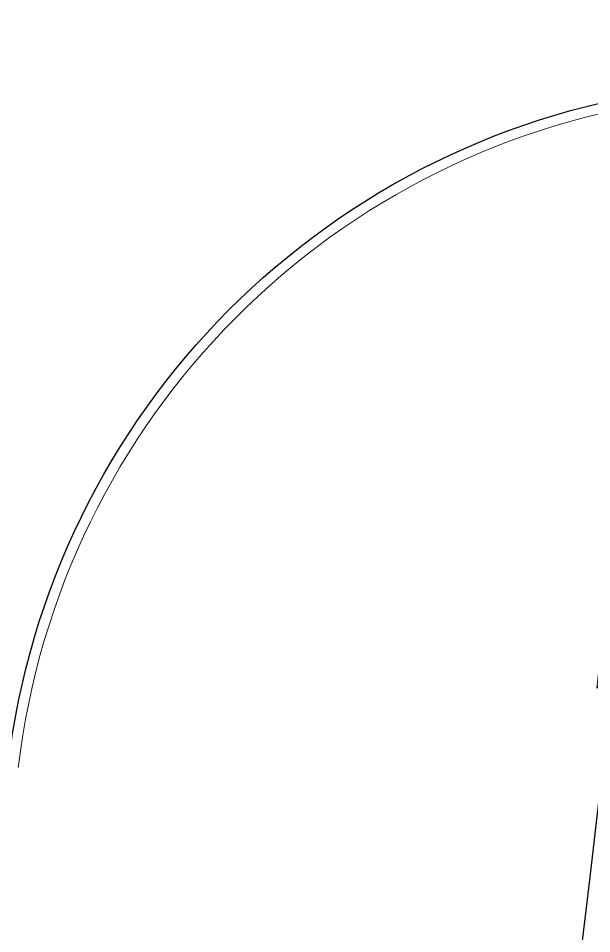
# Model space of a CAD drawing. Extents: x 2536801 to 2538856, y 7112140 to 7131569.
# Drawn here: x 2538174.3 to 2538211.4, y 7129080.9 to 7129140 of the extents above; entities that cross this region are included whole.
import ezdxf

# ---------------------------------------------------------------- set-up
doc = ezdxf.new("R2010")
doc.units = 0
doc.header["$LTSCALE"] = 100
doc.header["$MEASUREMENT"] = 0
for name, color, linetype, lineweight in [('D_BOC_XST', 4, 'Continuous', 13), ('D_EOS_ML', 7, 'Continuous', 30), ('D_EOT_ML', 7, 'Continuous', 13), ('D_FOC_XST', 4, 'Continuous', 30), ('D_RIPRAP_1', 7, 'Continuous', 0)]:
    doc.layers.add(name, color=color, linetype=linetype, lineweight=lineweight)

msp = doc.modelspace()

# ---------------------------------------------------------------- linework, layer by layer
at = {"layer": 'D_BOC_XST', "lineweight": 0, "extrusion": (0, 0, -1)}
msp.add_arc((-2538223.313, 7129085.836), 49.333, 6.69693, 82.92918, dxfattribs=at)
at = {"layer": 'D_EOS_ML', "extrusion": (0, 0, -1)}
msp.add_arc((-2549729.581, 7127736.073), 11597, 2.4104599, 9.790869, dxfattribs=at)
at = {"layer": 'D_EOT_ML', "extrusion": (0, 0, -1)}
for radius, start, end in [(11527, 1.8249254, 11.5299872), (11587, 2.5612782, 9.6484591)]:
    msp.add_arc((-2549729.581, 7127736.073), radius, start, end, dxfattribs=at)
at = {"layer": 'D_FOC_XST', "extrusion": (0, 0, -1)}
msp.add_arc((-2538223.313, 7129085.836), 50, 6.69693, 83.11967, dxfattribs=at)
at = {"layer": 'D_RIPRAP_1', "color": 7, "linetype": 'Continuous', "lineweight": 0, "flags": 128}
msp.add_lwpolyline([(2538358.409, 7129134.649), (2538223.754, 7129135.834, -0.000001), (2538223.754, 7129135.834), (2538223.754, 7129135.834, 0.032234), (2538217.324, 7129135.476, 0.005162), (2538216.3, 7129135.342, 0.000015), (2538216.217, 7129134.656, -0.005237), (2538217.241, 7129134.794, -0.033064), (2538223.747, 7129135.167), (2538223.747, 7129135.167, 0), (2538223.748, 7129135.167), (2538223.748, 7129135.167), (2538223.747, 7129135.167, 0.000001), (2538223.747, 7129135.167), (2538223.747, 7129135.167, 0.033064), (2538217.241, 7129134.794, 0.005237), (2538216.217, 7129134.656, 0.000823), (2538211.673, 7129096.728), (2538217.347, 7129105.3, -0.253968), (2538262.85, 7129129.49), (2538358.357, 7129128.649, -0.25617)], format="xyb", dxfattribs=at)

doc.saveas('drawing.dxf')
